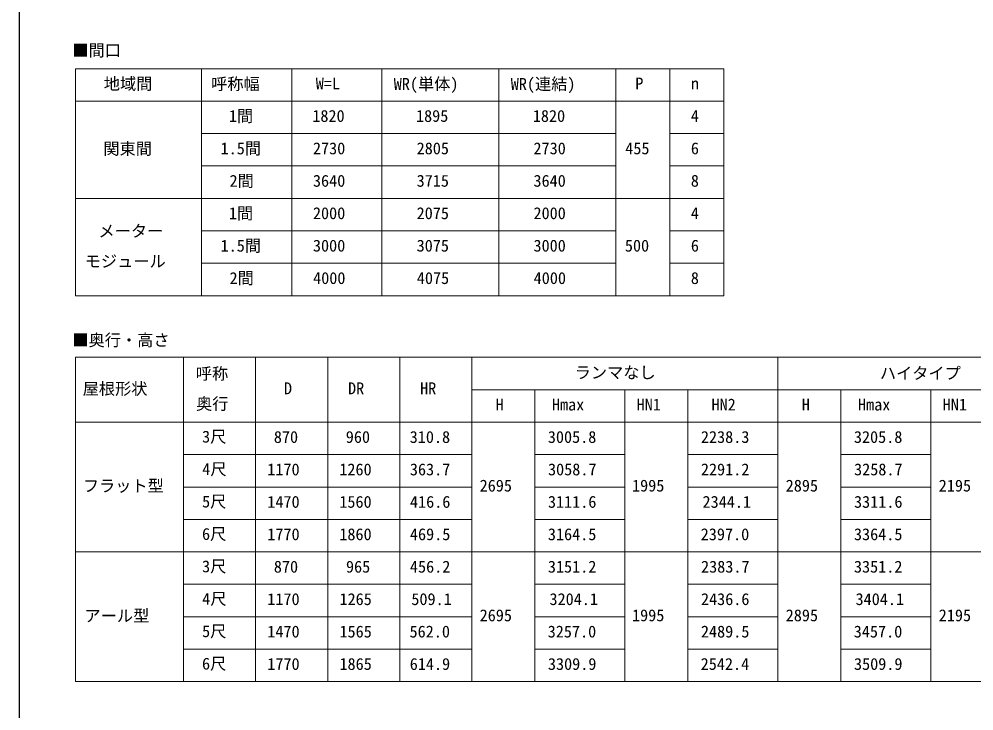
# Model space of a CAD drawing. Units: millimetres, scale not verified. Extents: x -10500 to 10500, y -15600 to 15524.
# Drawn here: x -10500 to 107, y 165 to 7845 of the extents above; entities that cross this region are included whole.
import ezdxf
from ezdxf.enums import TextEntityAlignment as Align

# ---------------------------------------------------------------- set-up
doc = ezdxf.new("R2010")
doc.units = ezdxf.units.MM
doc.header["$LTSCALE"] = 80
doc.layers.add('0-1_TABLE1', color=7, linetype='Continuous', lineweight=18)
doc.layers.add('0-2_USER1', color=3, linetype='Continuous')
doc.layers.add('0-6_YKK_ZWAK', color=7, linetype='Continuous')
doc.styles.add('ＭＳ ゴシック', font='')
doc.styles.get('ＭＳ ゴシック').set_extended_font_data('MS Gothic')

msp = doc.modelspace()

# ---------------------------------------------------------------- linework, layer by layer
at = {"layer": '0-1_TABLE1'}
for p, q in [((-9872, 7294.5), (-2672, 7294.5)), ((-9872, 7294.5), (-9872, 4774.5)), ((-8472, 7294.5), (-8472, 4774.5)), ((-7472, 7294.5), (-7472, 4774.5)), ((-6472, 7294.5), (-6472, 4774.5)), ((-5172, 7294.5), (-5172, 4774.5)), ((-3872, 7294.5), (-3872, 4774.5)), ((-3272, 7294.5), (-3272, 4774.5)), ((-2672, 7294.5), (-2672, 4774.5)), ((-9872, 6934.5), (-2672, 6934.5)), ((-8472, 6574.5), (-3872, 6574.5)), ((-3272, 6574.5), (-2672, 6574.5)), ((-8472, 6214.5), (-3872, 6214.5)), ((-3272, 6214.5), (-2672, 6214.5)), ((-9872, 5854.5), (-2672, 5854.5)), ((-8472, 5494.5), (-3872, 5494.5)), ((-3272, 5494.5), (-2672, 5494.5)), ((-8472, 5134.5), (-3872, 5134.5)), ((-3272, 5134.5), (-2672, 5134.5)), ((-9872, 4774.5), (-2672, 4774.5)), ((-9872, 4090.5), (5428, 4090.5)), ((-9872, 4090.5), (-9872, 490.5)), ((-8672, 4090.5), (-8672, 490.5)), ((-7872, 4090.5), (-7872, 490.5)), ((-7072, 4090.5), (-7072, 490.5)), ((-6272, 4090.5), (-6272, 490.5)), ((-5472, 4090.5), (-5472, 490.5)), ((-2072, 4090.5), (-2072, 490.5)), ((-5472, 3730.5), (4728, 3730.5)), ((-4772, 3730.5), (-4772, 490.5)), ((-3772, 3730.5), (-3772, 490.5)), ((-3072, 3730.5), (-3072, 490.5)), ((-1372, 3730.5), (-1372, 490.5)), ((-372, 3730.5), (-372, 490.5)), ((-9872, 3370.5), (5428, 3370.5)), ((-8672, 3010.5), (-5472, 3010.5)), ((-4772, 3010.5), (-3772, 3010.5)), ((-3072, 3010.5), (-2072, 3010.5)), ((-1372, 3010.5), (-372, 3010.5)), ((-8672, 2650.5), (-5472, 2650.5)), ((-4772, 2650.5), (-3772, 2650.5)), ((-3072, 2650.5), (-2072, 2650.5)), ((-1372, 2650.5), (-372, 2650.5)), ((-8672, 2290.5), (-5472, 2290.5)), ((-4772, 2290.5), (-3772, 2290.5)), ((-3072, 2290.5), (-2072, 2290.5)), ((-1372, 2290.5), (-372, 2290.5)), ((-9872, 1930.5), (5428, 1930.5)), ((-8672, 1570.5), (-5472, 1570.5)), ((-4772, 1570.5), (-3772, 1570.5)), ((-3072, 1570.5), (-2072, 1570.5)), ((-1372, 1570.5), (-372, 1570.5)), ((-8672, 1210.5), (-5472, 1210.5)), ((-4772, 1210.5), (-3772, 1210.5)), ((-3072, 1210.5), (-2072, 1210.5)), ((-1372, 1210.5), (-372, 1210.5)), ((-8672, 850.5), (-5472, 850.5)), ((-4772, 850.5), (-3772, 850.5)), ((-3072, 850.5), (-2072, 850.5)), ((-1372, 850.5), (-372, 850.5)), ((-9872, 490.5), (5428, 490.5))]:
    msp.add_line(p, q, dxfattribs=at)
at = {"layer": '0-6_YKK_ZWAK'}
msp.add_line((-10500, 14999.5), (-10500, -15600.5), dxfattribs=at)

# ---------------------------------------------------------------- texts
at = {"layer": '0-1_TABLE1', "style": 'ＭＳ ゴシック'}
for s, p in [('地域間', (-9559.1, 7021.94)), ('呼称幅', (-8366.77, 7020.41)), ('W=L', (-7204.67, 7024.5)), ('WR(単体)', (-6338.48, 7019.9)), ('WR(連結)', (-5038.48, 7019.39)), ('P', (-3654.84, 7024.5)), ('n', (-3037.45, 7024.5)), ('1間', (-8169.39, 6663.99)), ('1820', (-7243.02, 6664.5)), ('1895', (-6090.98, 6664.5)), ('1820', (-4793.02, 6664.5)), ('4', (-3037.97, 6664.5)), ('関東間', (-9564.22, 6300.92)), ('1.5間', (-8261.43, 6303.99)), ('2730', (-7235.86, 6304.5)), ('2805', (-6083.82, 6304.5)), ('2730', (-4785.86, 6304.5)), ('455', (-3766.32, 6304.5)), ('6', (-3037.45, 6304.5)), ('2間', (-8162.23, 5943.99)), ('3640', (-7235.86, 5944.5)), ('3715', (-6083.82, 5944.5)), ('3640', (-4785.86, 5944.5)), ('8', (-3037.45, 5944.5)), ('1間', (-8169.39, 5583.99)), ('2000', (-7235.86, 5584.5)), ('2075', (-6083.82, 5584.5)), ('2000', (-4785.86, 5584.5)), ('4', (-3037.97, 5584.5)), ('メーター', (-9618.42, 5386.77)), ('1.5間', (-8261.43, 5223.99)), ('3000', (-7235.86, 5224.5)), ('3075', (-6083.82, 5224.5)), ('3000', (-4785.86, 5224.5)), ('500', (-3770.41, 5224.5)), ('6', (-3037.45, 5224.5)), ('モジュール', (-9771.32, 5050.98)), ('2間', (-8162.23, 4863.99)), ('4000', (-7233.82, 4864.5)), ('4075', (-6081.77, 4864.5)), ('4000', (-4783.82, 4864.5)), ('8', (-3037.45, 4864.5)), ('呼称', (-8536.89, 3803.8)), ('ランマなし', (-4328.36, 3815.9)), ('ハイタイプ', (-938.08, 3808.23)), ('屋根形状', (-9794.1, 3636.41)), ('D', (-7557.4, 3640.5)), ('DR', (-6845.86, 3640.5)), ('HR', (-6045.35, 3640.5)), ('奥行', (-8534.33, 3469.02)), ('H', (-5205.86, 3460.5)), ('Hmax', (-4580.86, 3460.5)), ('HN1', (-3639.84, 3460.5)), ('HN2', (-2807.74, 3460.5)), ('H', (-1805.86, 3460.5)), ('Hmax', (-1180.86, 3460.5)), ('HN1', (-239.84, 3460.5)), ('3尺', (-8467.34, 3104.08)), ('870', (-7669.9, 3100.5)), ('960', (-6870.92, 3100.5)), ('310.8', (-6160.92, 3100.5)), ('3005.8', (-4626.37, 3100.5)), ('2238.3', (-2925.86, 3100.5)), ('3205.8', (-1226.38, 3100.5)), ('4尺', (-8465.3, 2744.08)), ('1170', (-7743.02, 2740.5)), ('1260', (-6943.02, 2740.5)), ('363.7', (-6158.88, 2740.5)), ('3058.7', (-4624.33, 2740.5)), ('2291.2', (-2925.86, 2740.5)), ('3258.7', (-1224.33, 2740.5)), ('フラット型', (-9792.06, 2558.45)), ('2695', (-5383.82, 2560.5)), ('1995', (-3690.98, 2560.5)), ('2895', (-1983.82, 2560.5)), ('2195', (-283.82, 2560.5)), ('5尺', (-8467.34, 2384.08)), ('1470', (-7743.02, 2380.5)), ('1560', (-6943.02, 2380.5)), ('416.6', (-6157.85, 2380.5)), ('3111.6', (-4625.35, 2380.5)), ('2344.1', (-2907.97, 2380.5)), ('3311.6', (-1225.35, 2380.5)), ('6尺', (-8467.85, 2024.08)), ('1770', (-7743.02, 2020.5)), ('1860', (-6943.02, 2020.5)), ('469.5', (-6158.36, 2020.5)), ('3164.5', (-4625.86, 2020.5)), ('2397.0', (-2927.91, 2020.5)), ('3364.5', (-1225.86, 2020.5)), ('3尺', (-8467.34, 1664.08)), ('870', (-7669.9, 1660.5)), ('965', (-6868.87, 1660.5)), ('456.2', (-6158.36, 1660.5)), ('3151.2', (-4625.86, 1660.5)), ('2383.7', (-2924.33, 1660.5)), ('3351.2', (-1225.86, 1660.5)), ('4尺', (-8465.3, 1304.08)), ('1170', (-7743.02, 1300.5)), ('1265', (-6940.98, 1300.5)), ('509.1', (-6142.51, 1300.5)), ('3204.1', (-4607.97, 1300.5)), ('2436.6', (-2925.35, 1300.5)), ('3404.1', (-1207.97, 1300.5)), ('アール型', (-9773.65, 1115.9)), ('2695', (-5383.82, 1120.5)), ('1995', (-3690.98, 1120.5)), ('2895', (-1983.82, 1120.5)), ('2195', (-283.82, 1120.5)), ('5尺', (-8467.34, 944.08)), ('1470', (-7743.02, 940.5)), ('1565', (-6940.98, 940.5)), ('562.0', (-6162.45, 940.5)), ('3257.0', (-4627.91, 940.5)), ('2489.5', (-2925.86, 940.5)), ('3457.0', (-1227.91, 940.5)), ('6尺', (-8467.85, 584.08)), ('1770', (-7743.02, 580.5)), ('1865', (-6940.98, 580.5)), ('614.9', (-6160.41, 580.5)), ('3309.9', (-4625.35, 580.5)), ('2542.4', (-2928.42, 580.5)), ('3509.9', (-1225.35, 580.5))]:
    msp.add_text(s, height=132, dxfattribs=at).set_placement(p, align=Align.BOTTOM_LEFT)
at = {"layer": '0-2_USER1', "style": 'ＭＳ ゴシック'}
for s, p in [('■間口', (-9908.84, 7392)), ('■奥行・高さ', (-9908.84, 4175.73))]:
    msp.add_text(s, height=132, dxfattribs=at).set_placement(p, align=Align.BOTTOM_LEFT)

doc.saveas('drawing.dxf')
